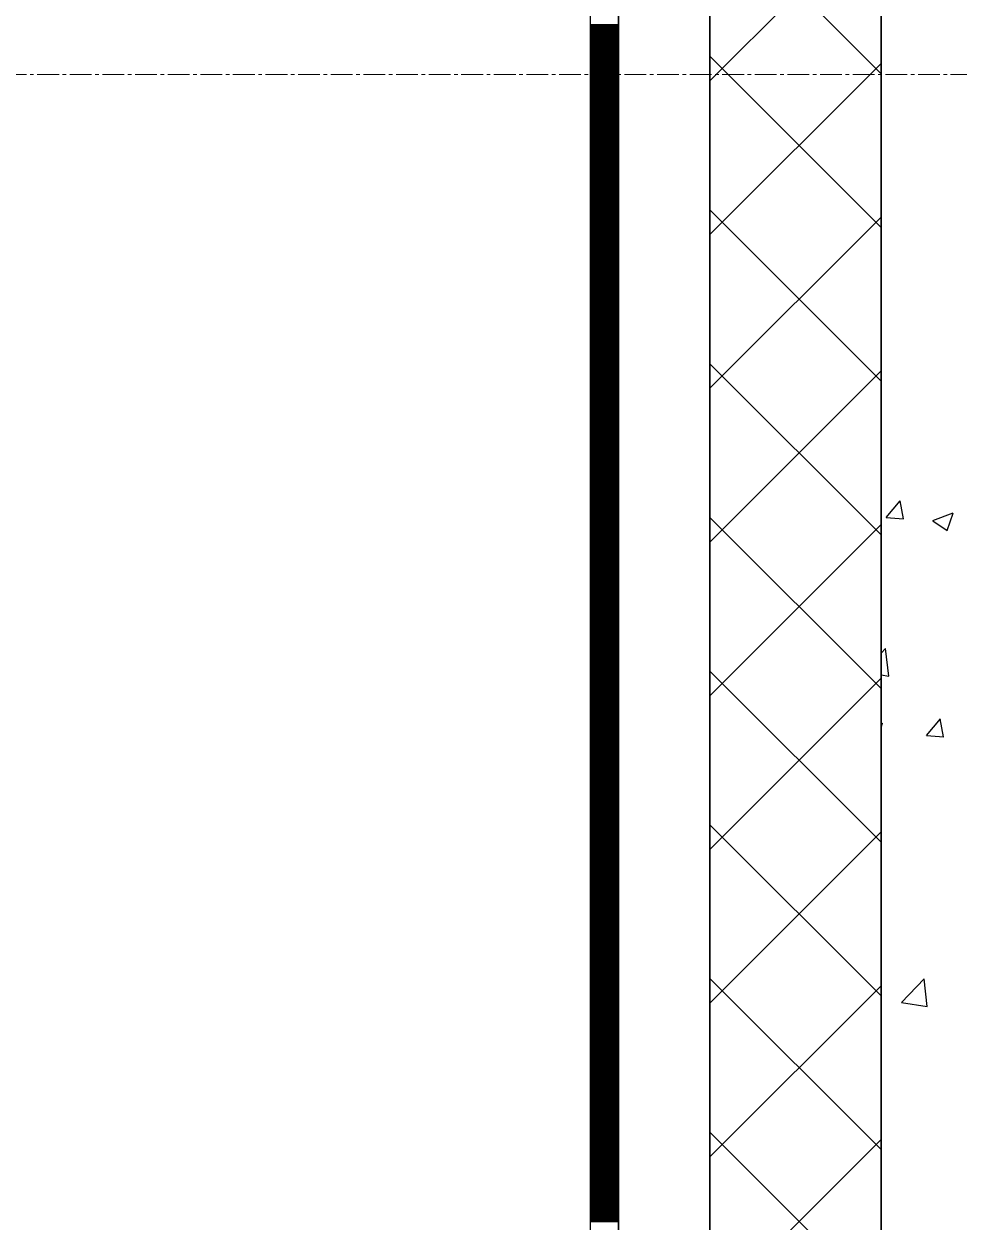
# Model space of a CAD drawing. Header units: millimetres. Extents: x -231292 to 573618, y -153144 to 564035.
# Drawn here: x 8052 to 8871, y 214961 to 216011 of the extents above; entities that cross this region are included whole.
import ezdxf

# ---------------------------------------------------------------- set-up
doc = ezdxf.new("R2010")
doc.units = ezdxf.units.MM
doc.linetypes.add('CENTER2', pattern=[28.575, 19.05, -3.175, 3.175, -3.175])
doc.layers.get('0').update_dxf_attribs({"color": 250})
for name, color, linetype, lineweight in [('АР_Стены ПЕНОблок', 250, 'Continuous', 20), ('АР_Тонкая', 250, 'Continuous', 5), ('АР_Утеплитель', 250, 'Continuous', 0), ('АР_Штриховка', 250, 'Continuous', 0), ('РД_Оси_100', 250, 'Continuous', 0)]:
    doc.layers.add(name, color=color, linetype=linetype, lineweight=lineweight)

# ---------------------------------------------------------------- blocks, each defined once
blk = doc.blocks.new('оси_рен')
at = {"layer": 'РД_Оси_100', "color": 251, "linetype": 'CENTER2', "true_color": 0x636466}
blk.add_line((1225207.916, 165313.25), (1189697.958, 165313.25), dxfattribs=at)

msp = doc.modelspace()

# ---------------------------------------------------------------- linework, layer by layer
at = {"layer": 'АР_Стены ПЕНОблок', "color": 18, "linetype": 'Continuous', "lineweight": 25, "true_color": 0x000000}
msp.add_line((8803.243, 263866.253), (8803.243, 187666.253), dxfattribs=at)
at = {"layer": 'АР_Тонкая', "color": 18, "linetype": 'Continuous', "lineweight": 25, "true_color": 0x000000}
for p, q in [((8548.243, 263866.253), (8548.243, 187666.253)), ((8573.243, 263866.253), (8573.243, 187666.253)), ((8573.243, 187666.253), (8573.243, 263866.253)), ((8653.243, 187666.253), (8653.243, 263866.253))]:
    msp.add_line(p, q, dxfattribs=at)
at = {"layer": 'АР_Утеплитель', "color": 18, "linetype": 'Continuous', "lineweight": 25, "true_color": 0x000000}
for p, q in [((8653.243, 263866.253), (8653.243, 187666.253)), ((8803.243, 187666.253), (8803.243, 263866.253))]:
    msp.add_line(p, q, dxfattribs=at)
at = {"layer": 'АР_Штриховка', "color": 18, "linetype": 'Continuous', "lineweight": 25, "true_color": 0x000000}
for p, q in [((8803.243, 215966.871), (8653.243, 216116.871)), ((8653.243, 215960.584), (8803.243, 216110.584)), ((8548.243, 216010.002), (8573.243, 216010.002)), ((8548.243, 216009.002), (8573.243, 216009.002)), ((8548.243, 216008.002), (8573.243, 216008.002)), ((8548.243, 216007.002), (8573.243, 216007.002)), ((8548.243, 216006.002), (8573.243, 216006.002)), ((8548.243, 216005.002), (8573.243, 216005.002)), ((8548.243, 216004.002), (8573.243, 216004.002)), ((8548.243, 216003.002), (8573.243, 216003.002)), ((8548.243, 216002.002), (8573.243, 216002.002)), ((8548.243, 216001.002), (8573.243, 216001.002)), ((8548.243, 216000.002), (8573.243, 216000.002)), ((8548.243, 215999.002), (8573.243, 215999.002)), ((8548.243, 215998.002), (8573.243, 215998.002)), ((8548.243, 215997.002), (8573.243, 215997.002)), ((8548.243, 215996.002), (8573.243, 215996.002)), ((8548.243, 215995.002), (8573.243, 215995.002)), ((8548.243, 215994.002), (8573.243, 215994.002)), ((8548.243, 215993.002), (8573.243, 215993.002)), ((8548.243, 215992.002), (8573.243, 215992.002)), ((8548.243, 215991.002), (8573.243, 215991.002)), ((8548.243, 215990.002), (8573.243, 215990.002)), ((8548.243, 215989.002), (8573.243, 215989.002)), ((8548.243, 215988.002), (8573.243, 215988.002)), ((8548.243, 215987.002), (8573.243, 215987.002)), ((8548.243, 215986.002), (8573.243, 215986.002)), ((8548.243, 215985.002), (8573.243, 215985.002)), ((8548.243, 215984.002), (8573.243, 215984.002)), ((8548.243, 215983.002), (8573.243, 215983.002)), ((8548.243, 215982.002), (8573.243, 215982.002)), ((8548.243, 215981.002), (8573.243, 215981.002)), ((8548.243, 215980.002), (8573.243, 215980.002)), ((8548.243, 215979.002), (8573.243, 215979.002)), ((8548.243, 215978.002), (8573.243, 215978.002)), ((8548.243, 215977.002), (8573.243, 215977.002)), ((8548.243, 215976.002), (8573.243, 215976.002)), ((8548.243, 215975.002), (8573.243, 215975.002)), ((8803.243, 215832.167), (8653.243, 215982.167)), ((8653.243, 215825.881), (8803.243, 215975.881)), ((8548.243, 215974.002), (8573.243, 215974.002)), ((8548.243, 215973.002), (8573.243, 215973.002)), ((8548.243, 215972.002), (8573.243, 215972.002)), ((8548.243, 215971.002), (8573.243, 215971.002)), ((8548.243, 215970.002), (8573.243, 215970.002)), ((8548.243, 215969.002), (8573.243, 215969.002)), ((8548.243, 215968.002), (8573.243, 215968.002)), ((8548.243, 215967.002), (8573.243, 215967.002)), ((8548.243, 215966.002), (8573.243, 215966.002)), ((8548.243, 215965.002), (8573.243, 215965.002)), ((8548.243, 215964.002), (8573.243, 215964.002)), ((8548.243, 215963.002), (8573.243, 215963.002)), ((8548.243, 215962.002), (8573.243, 215962.002)), ((8548.243, 215961.002), (8573.243, 215961.002)), ((8548.243, 215960.002), (8573.243, 215960.002)), ((8548.243, 215959.002), (8573.243, 215959.002)), ((8548.243, 215958.002), (8573.243, 215958.002)), ((8548.243, 215957.002), (8573.243, 215957.002)), ((8548.243, 215956.002), (8573.243, 215956.002)), ((8548.243, 215955.002), (8573.243, 215955.002)), ((8548.243, 215954.002), (8573.243, 215954.002)), ((8548.243, 215953.002), (8573.243, 215953.002)), ((8548.243, 215952.002), (8573.243, 215952.002)), ((8548.243, 215951.002), (8573.243, 215951.002)), ((8548.243, 215950.002), (8573.243, 215950.002)), ((8548.243, 215949.002), (8573.243, 215949.002)), ((8548.243, 215948.002), (8573.243, 215948.002)), ((8548.243, 215947.002), (8573.243, 215947.002)), ((8548.243, 215946.002), (8573.243, 215946.002)), ((8548.243, 215945.002), (8573.243, 215945.002)), ((8548.243, 215944.002), (8573.243, 215944.002)), ((8548.243, 215943.002), (8573.243, 215943.002)), ((8548.243, 215942.002), (8573.243, 215942.002)), ((8548.243, 215941.002), (8573.243, 215941.002)), ((8548.243, 215940.002), (8573.243, 215940.002)), ((8548.243, 215939.002), (8573.243, 215939.002)), ((8548.243, 215938.002), (8573.243, 215938.002)), ((8548.243, 215937.002), (8573.243, 215937.002)), ((8548.243, 215936.002), (8573.243, 215936.002)), ((8548.243, 215935.002), (8573.243, 215935.002)), ((8548.243, 215934.002), (8573.243, 215934.002)), ((8548.243, 215933.002), (8573.243, 215933.002)), ((8548.243, 215932.002), (8573.243, 215932.002)), ((8548.243, 215931.002), (8573.243, 215931.002)), ((8548.243, 215930.002), (8573.243, 215930.002)), ((8548.243, 215929.002), (8573.243, 215929.002)), ((8548.243, 215928.002), (8573.243, 215928.002)), ((8548.243, 215927.002), (8573.243, 215927.002)), ((8548.243, 215926.002), (8573.243, 215926.002)), ((8548.243, 215925.002), (8573.243, 215925.002)), ((8548.243, 215924.002), (8573.243, 215924.002)), ((8548.243, 215923.002), (8573.243, 215923.002)), ((8548.243, 215922.002), (8573.243, 215922.002)), ((8548.243, 215921.002), (8573.243, 215921.002)), ((8548.243, 215920.002), (8573.243, 215920.002)), ((8548.243, 215919.002), (8573.243, 215919.002)), ((8548.243, 215918.002), (8573.243, 215918.002)), ((8548.243, 215917.002), (8573.243, 215917.002)), ((8548.243, 215916.002), (8573.243, 215916.002)), ((8548.243, 215915.002), (8573.243, 215915.002)), ((8548.243, 215914.002), (8573.243, 215914.002)), ((8548.243, 215913.002), (8573.243, 215913.002)), ((8548.243, 215912.002), (8573.243, 215912.002)), ((8548.243, 215911.002), (8573.243, 215911.002)), ((8548.243, 215910.002), (8573.243, 215910.002)), ((8548.243, 215909.002), (8573.243, 215909.002)), ((8548.243, 215908.002), (8573.243, 215908.002)), ((8548.243, 215907.002), (8573.243, 215907.002)), ((8548.243, 215906.002), (8573.243, 215906.002)), ((8548.243, 215905.002), (8573.243, 215905.002)), ((8548.243, 215904.002), (8573.243, 215904.002)), ((8548.243, 215903.002), (8573.243, 215903.002)), ((8548.243, 215902.002), (8573.243, 215902.002)), ((8548.243, 215901.002), (8573.243, 215901.002)), ((8548.243, 215900.002), (8573.243, 215900.002)), ((8548.243, 215899.002), (8573.243, 215899.002)), ((8548.243, 215898.002), (8573.243, 215898.002)), ((8548.243, 215897.002), (8573.243, 215897.002)), ((8548.243, 215896.002), (8573.243, 215896.002)), ((8548.243, 215895.002), (8573.243, 215895.002)), ((8548.243, 215894.002), (8573.243, 215894.002)), ((8548.243, 215893.002), (8573.243, 215893.002)), ((8548.243, 215892.002), (8573.243, 215892.002)), ((8548.243, 215891.002), (8573.243, 215891.002)), ((8548.243, 215890.002), (8573.243, 215890.002)), ((8548.243, 215889.002), (8573.243, 215889.002)), ((8548.243, 215888.002), (8573.243, 215888.002)), ((8548.243, 215887.002), (8573.243, 215887.002)), ((8548.243, 215886.002), (8573.243, 215886.002)), ((8548.243, 215885.002), (8573.243, 215885.002)), ((8548.243, 215884.002), (8573.243, 215884.002)), ((8548.243, 215883.002), (8573.243, 215883.002)), ((8548.243, 215882.002), (8573.243, 215882.002)), ((8548.243, 215881.002), (8573.243, 215881.002)), ((8548.243, 215880.002), (8573.243, 215880.002)), ((8548.243, 215879.002), (8573.243, 215879.002)), ((8548.243, 215878.002), (8573.243, 215878.002)), ((8548.243, 215877.002), (8573.243, 215877.002)), ((8548.243, 215876.002), (8573.243, 215876.002)), ((8548.243, 215875.002), (8573.243, 215875.002)), ((8548.243, 215874.002), (8573.243, 215874.002)), ((8548.243, 215873.002), (8573.243, 215873.002)), ((8548.243, 215872.002), (8573.243, 215872.002)), ((8548.243, 215871.002), (8573.243, 215871.002)), ((8548.243, 215870.002), (8573.243, 215870.002)), ((8548.243, 215869.002), (8573.243, 215869.002)), ((8548.243, 215868.002), (8573.243, 215868.002)), ((8548.243, 215867.002), (8573.243, 215867.002)), ((8548.243, 215866.002), (8573.243, 215866.002)), ((8548.243, 215865.002), (8573.243, 215865.002)), ((8548.243, 215864.002), (8573.243, 215864.002)), ((8548.243, 215863.002), (8573.243, 215863.002)), ((8548.243, 215862.002), (8573.243, 215862.002)), ((8548.243, 215861.002), (8573.243, 215861.002)), ((8548.243, 215860.002), (8573.243, 215860.002)), ((8548.243, 215859.002), (8573.243, 215859.002)), ((8548.243, 215858.002), (8573.243, 215858.002)), ((8548.243, 215857.002), (8573.243, 215857.002)), ((8548.243, 215856.002), (8573.243, 215856.002)), ((8548.243, 215855.002), (8573.243, 215855.002)), ((8548.243, 215854.002), (8573.243, 215854.002)), ((8548.243, 215853.002), (8573.243, 215853.002)), ((8548.243, 215852.002), (8573.243, 215852.002)), ((8548.243, 215851.002), (8573.243, 215851.002)), ((8548.243, 215850.002), (8573.243, 215850.002)), ((8548.243, 215849.002), (8573.243, 215849.002)), ((8548.243, 215848.002), (8573.243, 215848.002)), ((8548.243, 215847.002), (8573.243, 215847.002)), ((8548.243, 215846.002), (8573.243, 215846.002)), ((8548.243, 215845.002), (8573.243, 215845.002)), ((8548.243, 215844.002), (8573.243, 215844.002)), ((8548.243, 215843.002), (8573.243, 215843.002)), ((8548.243, 215842.002), (8573.243, 215842.002)), ((8548.243, 215841.002), (8573.243, 215841.002)), ((8548.243, 215840.002), (8573.243, 215840.002)), ((8548.243, 215839.002), (8573.243, 215839.002)), ((8548.243, 215838.002), (8573.243, 215838.002)), ((8803.243, 215697.464), (8653.243, 215847.464)), ((8653.243, 215691.177), (8803.243, 215841.177)), ((8548.243, 215837.002), (8573.243, 215837.002)), ((8548.243, 215836.002), (8573.243, 215836.002)), ((8548.243, 215835.002), (8573.243, 215835.002)), ((8548.243, 215834.002), (8573.243, 215834.002)), ((8548.243, 215833.002), (8573.243, 215833.002)), ((8548.243, 215832.002), (8573.243, 215832.002)), ((8548.243, 215831.002), (8573.243, 215831.002)), ((8548.243, 215830.002), (8573.243, 215830.002)), ((8548.243, 215829.002), (8573.243, 215829.002)), ((8548.243, 215828.002), (8573.243, 215828.002)), ((8548.243, 215827.002), (8573.243, 215827.002)), ((8548.243, 215826.002), (8573.243, 215826.002)), ((8548.243, 215825.002), (8573.243, 215825.002)), ((8548.243, 215824.002), (8573.243, 215824.002)), ((8548.243, 215823.002), (8573.243, 215823.002)), ((8548.243, 215822.002), (8573.243, 215822.002)), ((8548.243, 215821.002), (8573.243, 215821.002)), ((8548.243, 215820.002), (8573.243, 215820.002)), ((8548.243, 215819.002), (8573.243, 215819.002)), ((8548.243, 215818.002), (8573.243, 215818.002)), ((8548.243, 215817.002), (8573.243, 215817.002)), ((8548.243, 215816.002), (8573.243, 215816.002)), ((8548.243, 215815.002), (8573.243, 215815.002)), ((8548.243, 215814.002), (8573.243, 215814.002)), ((8548.243, 215813.002), (8573.243, 215813.002)), ((8548.243, 215812.002), (8573.243, 215812.002)), ((8548.243, 215811.002), (8573.243, 215811.002)), ((8548.243, 215810.002), (8573.243, 215810.002)), ((8548.243, 215809.002), (8573.243, 215809.002)), ((8548.243, 215808.002), (8573.243, 215808.002)), ((8548.243, 215807.002), (8573.243, 215807.002)), ((8548.243, 215806.002), (8573.243, 215806.002)), ((8548.243, 215805.002), (8573.243, 215805.002)), ((8548.243, 215804.002), (8573.243, 215804.002)), ((8548.243, 215803.002), (8573.243, 215803.002)), ((8548.243, 215802.002), (8573.243, 215802.002)), ((8548.243, 215801.002), (8573.243, 215801.002)), ((8548.243, 215800.002), (8573.243, 215800.002)), ((8548.243, 215799.002), (8573.243, 215799.002)), ((8548.243, 215798.002), (8573.243, 215798.002)), ((8548.243, 215797.002), (8573.243, 215797.002)), ((8548.243, 215796.002), (8573.243, 215796.002)), ((8548.243, 215795.002), (8573.243, 215795.002)), ((8548.243, 215794.002), (8573.243, 215794.002)), ((8548.243, 215793.002), (8573.243, 215793.002)), ((8548.243, 215792.002), (8573.243, 215792.002)), ((8548.243, 215791.002), (8573.243, 215791.002)), ((8548.243, 215790.002), (8573.243, 215790.002)), ((8548.243, 215789.002), (8573.243, 215789.002)), ((8548.243, 215788.002), (8573.243, 215788.002)), ((8548.243, 215787.002), (8573.243, 215787.002)), ((8548.243, 215786.002), (8573.243, 215786.002)), ((8548.243, 215785.002), (8573.243, 215785.002)), ((8548.243, 215784.002), (8573.243, 215784.002)), ((8548.243, 215783.002), (8573.243, 215783.002)), ((8548.243, 215782.002), (8573.243, 215782.002)), ((8548.243, 215781.002), (8573.243, 215781.002)), ((8548.243, 215780.002), (8573.243, 215780.002)), ((8548.243, 215779.002), (8573.243, 215779.002)), ((8548.243, 215778.002), (8573.243, 215778.002)), ((8548.243, 215777.002), (8573.243, 215777.002)), ((8548.243, 215776.002), (8573.243, 215776.002)), ((8548.243, 215775.002), (8573.243, 215775.002)), ((8548.243, 215774.002), (8573.243, 215774.002)), ((8548.243, 215773.002), (8573.243, 215773.002)), ((8548.243, 215772.002), (8573.243, 215772.002)), ((8548.243, 215771.002), (8573.243, 215771.002)), ((8548.243, 215770.002), (8573.243, 215770.002)), ((8548.243, 215769.002), (8573.243, 215769.002)), ((8548.243, 215768.002), (8573.243, 215768.002)), ((8548.243, 215767.002), (8573.243, 215767.002)), ((8548.243, 215766.002), (8573.243, 215766.002)), ((8548.243, 215765.002), (8573.243, 215765.002)), ((8548.243, 215764.002), (8573.243, 215764.002)), ((8548.243, 215763.002), (8573.243, 215763.002)), ((8548.243, 215762.002), (8573.243, 215762.002)), ((8548.243, 215761.002), (8573.243, 215761.002)), ((8548.243, 215760.002), (8573.243, 215760.002)), ((8548.243, 215759.002), (8573.243, 215759.002)), ((8548.243, 215758.002), (8573.243, 215758.002)), ((8548.243, 215757.002), (8573.243, 215757.002)), ((8548.243, 215756.002), (8573.243, 215756.002)), ((8548.243, 215755.002), (8573.243, 215755.002)), ((8548.243, 215754.002), (8573.243, 215754.002)), ((8548.243, 215753.002), (8573.243, 215753.002)), ((8548.243, 215752.002), (8573.243, 215752.002)), ((8548.243, 215751.002), (8573.243, 215751.002)), ((8548.243, 215750.002), (8573.243, 215750.002)), ((8548.243, 215749.002), (8573.243, 215749.002)), ((8548.243, 215748.002), (8573.243, 215748.002)), ((8548.243, 215747.002), (8573.243, 215747.002)), ((8548.243, 215746.002), (8573.243, 215746.002)), ((8548.243, 215745.002), (8573.243, 215745.002)), ((8548.243, 215744.002), (8573.243, 215744.002)), ((8548.243, 215743.002), (8573.243, 215743.002)), ((8548.243, 215742.002), (8573.243, 215742.002)), ((8548.243, 215741.002), (8573.243, 215741.002)), ((8548.243, 215740.002), (8573.243, 215740.002)), ((8548.243, 215739.002), (8573.243, 215739.002)), ((8548.243, 215738.002), (8573.243, 215738.002)), ((8548.243, 215737.002), (8573.243, 215737.002)), ((8548.243, 215736.002), (8573.243, 215736.002)), ((8548.243, 215735.002), (8573.243, 215735.002)), ((8548.243, 215734.002), (8573.243, 215734.002)), ((8548.243, 215733.002), (8573.243, 215733.002)), ((8548.243, 215732.002), (8573.243, 215732.002)), ((8548.243, 215731.002), (8573.243, 215731.002)), ((8548.243, 215730.002), (8573.243, 215730.002)), ((8548.243, 215729.002), (8573.243, 215729.002)), ((8548.243, 215728.002), (8573.243, 215728.002)), ((8548.243, 215727.002), (8573.243, 215727.002)), ((8548.243, 215726.002), (8573.243, 215726.002)), ((8548.243, 215725.002), (8573.243, 215725.002)), ((8548.243, 215724.002), (8573.243, 215724.002)), ((8548.243, 215723.002), (8573.243, 215723.002)), ((8548.243, 215722.002), (8573.243, 215722.002)), ((8548.243, 215721.002), (8573.243, 215721.002)), ((8548.243, 215720.002), (8573.243, 215720.002)), ((8548.243, 215719.002), (8573.243, 215719.002)), ((8548.243, 215718.002), (8573.243, 215718.002)), ((8548.243, 215717.002), (8573.243, 215717.002)), ((8548.243, 215716.002), (8573.243, 215716.002)), ((8548.243, 215715.002), (8573.243, 215715.002)), ((8548.243, 215714.002), (8573.243, 215714.002)), ((8548.243, 215713.002), (8573.243, 215713.002)), ((8548.243, 215712.002), (8573.243, 215712.002)), ((8803.243, 215562.76), (8653.243, 215712.76)), ((8548.243, 215711.002), (8573.243, 215711.002)), ((8548.243, 215710.002), (8573.243, 215710.002)), ((8548.243, 215709.002), (8573.243, 215709.002)), ((8548.243, 215708.002), (8573.243, 215708.002)), ((8548.243, 215707.002), (8573.243, 215707.002)), ((8548.243, 215706.002), (8573.243, 215706.002)), ((8548.243, 215705.002), (8573.243, 215705.002)), ((8548.243, 215704.002), (8573.243, 215704.002)), ((8548.243, 215703.002), (8573.243, 215703.002)), ((8548.243, 215702.002), (8573.243, 215702.002)), ((8653.243, 215556.473), (8803.243, 215706.473)), ((8548.243, 215701.002), (8573.243, 215701.002)), ((8548.243, 215700.002), (8573.243, 215700.002)), ((8548.243, 215699.002), (8573.243, 215699.002)), ((8548.243, 215698.002), (8573.243, 215698.002)), ((8548.243, 215697.002), (8573.243, 215697.002)), ((8548.243, 215696.002), (8573.243, 215696.002)), ((8548.243, 215695.002), (8573.243, 215695.002)), ((8548.243, 215694.002), (8573.243, 215694.002)), ((8548.243, 215693.002), (8573.243, 215693.002)), ((8548.243, 215692.002), (8573.243, 215692.002)), ((8548.243, 215691.002), (8573.243, 215691.002)), ((8548.243, 215690.002), (8573.243, 215690.002)), ((8548.243, 215689.002), (8573.243, 215689.002)), ((8548.243, 215688.002), (8573.243, 215688.002)), ((8548.243, 215687.002), (8573.243, 215687.002)), ((8548.243, 215686.002), (8573.243, 215686.002)), ((8548.243, 215685.002), (8573.243, 215685.002)), ((8548.243, 215684.002), (8573.243, 215684.002)), ((8548.243, 215683.002), (8573.243, 215683.002)), ((8548.243, 215682.002), (8573.243, 215682.002)), ((8548.243, 215681.002), (8573.243, 215681.002)), ((8548.243, 215680.002), (8573.243, 215680.002)), ((8548.243, 215679.002), (8573.243, 215679.002)), ((8548.243, 215678.002), (8573.243, 215678.002)), ((8548.243, 215677.002), (8573.243, 215677.002)), ((8548.243, 215676.002), (8573.243, 215676.002)), ((8548.243, 215675.002), (8573.243, 215675.002)), ((8548.243, 215674.002), (8573.243, 215674.002)), ((8548.243, 215673.002), (8573.243, 215673.002)), ((8548.243, 215672.002), (8573.243, 215672.002)), ((8548.243, 215671.002), (8573.243, 215671.002)), ((8548.243, 215670.002), (8573.243, 215670.002)), ((8548.243, 215669.002), (8573.243, 215669.002)), ((8548.243, 215668.002), (8573.243, 215668.002)), ((8548.243, 215667.002), (8573.243, 215667.002)), ((8548.243, 215666.002), (8573.243, 215666.002)), ((8548.243, 215665.002), (8573.243, 215665.002)), ((8548.243, 215664.002), (8573.243, 215664.002)), ((8548.243, 215663.002), (8573.243, 215663.002)), ((8548.243, 215662.002), (8573.243, 215662.002)), ((8548.243, 215661.002), (8573.243, 215661.002)), ((8548.243, 215660.002), (8573.243, 215660.002)), ((8548.243, 215659.002), (8573.243, 215659.002)), ((8548.243, 215658.002), (8573.243, 215658.002)), ((8548.243, 215657.002), (8573.243, 215657.002)), ((8548.243, 215656.002), (8573.243, 215656.002)), ((8548.243, 215655.002), (8573.243, 215655.002)), ((8548.243, 215654.002), (8573.243, 215654.002)), ((8548.243, 215653.002), (8573.243, 215653.002)), ((8548.243, 215652.002), (8573.243, 215652.002)), ((8548.243, 215651.002), (8573.243, 215651.002)), ((8548.243, 215650.002), (8573.243, 215650.002)), ((8548.243, 215649.002), (8573.243, 215649.002)), ((8548.243, 215648.002), (8573.243, 215648.002)), ((8548.243, 215647.002), (8573.243, 215647.002)), ((8548.243, 215646.002), (8573.243, 215646.002)), ((8548.243, 215645.002), (8573.243, 215645.002)), ((8548.243, 215644.002), (8573.243, 215644.002)), ((8548.243, 215643.002), (8573.243, 215643.002)), ((8548.243, 215642.002), (8573.243, 215642.002)), ((8548.243, 215641.002), (8573.243, 215641.002)), ((8548.243, 215640.002), (8573.243, 215640.002)), ((8548.243, 215639.002), (8573.243, 215639.002)), ((8548.243, 215638.002), (8573.243, 215638.002)), ((8548.243, 215637.002), (8573.243, 215637.002)), ((8548.243, 215636.002), (8573.243, 215636.002)), ((8548.243, 215635.002), (8573.243, 215635.002)), ((8548.243, 215634.002), (8573.243, 215634.002)), ((8548.243, 215633.002), (8573.243, 215633.002)), ((8548.243, 215632.002), (8573.243, 215632.002)), ((8548.243, 215631.002), (8573.243, 215631.002)), ((8548.243, 215630.002), (8573.243, 215630.002)), ((8548.243, 215629.002), (8573.243, 215629.002)), ((8548.243, 215628.002), (8573.243, 215628.002)), ((8548.243, 215627.002), (8573.243, 215627.002)), ((8548.243, 215626.002), (8573.243, 215626.002)), ((8548.243, 215625.002), (8573.243, 215625.002)), ((8548.243, 215624.002), (8573.243, 215624.002)), ((8548.243, 215623.002), (8573.243, 215623.002)), ((8548.243, 215622.002), (8573.243, 215622.002)), ((8548.243, 215621.002), (8573.243, 215621.002)), ((8548.243, 215620.002), (8573.243, 215620.002)), ((8548.243, 215619.002), (8573.243, 215619.002)), ((8548.243, 215618.002), (8573.243, 215618.002)), ((8548.243, 215617.002), (8573.243, 215617.002)), ((8548.243, 215616.002), (8573.243, 215616.002)), ((8548.243, 215615.002), (8573.243, 215615.002)), ((8548.243, 215614.002), (8573.243, 215614.002)), ((8548.243, 215613.002), (8573.243, 215613.002)), ((8548.243, 215612.002), (8573.243, 215612.002)), ((8548.243, 215611.002), (8573.243, 215611.002)), ((8548.243, 215610.002), (8573.243, 215610.002)), ((8548.243, 215609.002), (8573.243, 215609.002)), ((8548.243, 215608.002), (8573.243, 215608.002)), ((8548.243, 215607.002), (8573.243, 215607.002)), ((8548.243, 215606.002), (8573.243, 215606.002)), ((8548.243, 215605.002), (8573.243, 215605.002)), ((8548.243, 215604.002), (8573.243, 215604.002)), ((8548.243, 215603.002), (8573.243, 215603.002)), ((8548.243, 215602.002), (8573.243, 215602.002)), ((8548.243, 215601.002), (8573.243, 215601.002)), ((8548.243, 215600.002), (8573.243, 215600.002)), ((8548.243, 215599.002), (8573.243, 215599.002)), ((8548.243, 215598.002), (8573.243, 215598.002)), ((8548.243, 215597.002), (8573.243, 215597.002)), ((8548.243, 215596.002), (8573.243, 215596.002)), ((8548.243, 215595.002), (8573.243, 215595.002)), ((8548.243, 215594.002), (8573.243, 215594.002)), ((8548.243, 215593.002), (8573.243, 215593.002)), ((8548.243, 215592.002), (8573.243, 215592.002)), ((8548.243, 215591.002), (8573.243, 215591.002)), ((8548.243, 215590.002), (8573.243, 215590.002)), ((8548.243, 215589.002), (8573.243, 215589.002)), ((8548.243, 215588.002), (8573.243, 215588.002)), ((8548.243, 215587.002), (8573.243, 215587.002)), ((8548.243, 215586.002), (8573.243, 215586.002)), ((8807.705, 215578.107), (8819.95, 215592.7)), ((8822.701, 215576.734), (8819.764, 215592.655)), ((8548.243, 215585.002), (8573.243, 215585.002)), ((8548.243, 215584.002), (8573.243, 215584.002)), ((8548.243, 215583.002), (8573.243, 215583.002)), ((8548.243, 215582.002), (8573.243, 215582.002)), ((8548.243, 215581.002), (8573.243, 215581.002)), ((8548.243, 215580.002), (8573.243, 215580.002)), ((8548.243, 215579.002), (8573.243, 215579.002)), ((8548.243, 215578.002), (8573.243, 215578.002)), ((8548.243, 215577.002), (8573.243, 215577.002)), ((8548.243, 215576.002), (8573.243, 215576.002)), ((8803.243, 215428.056), (8653.243, 215578.056)), ((8807.704, 215578.097), (8822.886, 215576.768)), ((8848.587, 215575.201), (8866.372, 215582.028)), ((8861.141, 215566.482), (8866.291, 215581.831)), ((8548.243, 215575.002), (8573.243, 215575.002)), ((8548.243, 215574.002), (8573.243, 215574.002)), ((8548.243, 215573.002), (8573.243, 215573.002)), ((8548.243, 215572.002), (8573.243, 215572.002)), ((8548.243, 215571.002), (8573.243, 215571.002)), ((8548.243, 215570.002), (8573.243, 215570.002)), ((8548.243, 215569.002), (8573.243, 215569.002)), ((8548.243, 215568.002), (8573.243, 215568.002)), ((8548.243, 215567.002), (8573.243, 215567.002)), ((8548.243, 215566.002), (8573.243, 215566.002)), ((8548.243, 215565.002), (8573.243, 215565.002)), ((8653.243, 215421.769), (8803.243, 215571.769)), ((8848.499, 215575.006), (8861.134, 215566.484)), ((8548.243, 215564.002), (8573.243, 215564.002)), ((8548.243, 215563.002), (8573.243, 215563.002)), ((8548.243, 215562.002), (8573.243, 215562.002)), ((8548.243, 215561.002), (8573.243, 215561.002)), ((8548.243, 215560.002), (8573.243, 215560.002)), ((8548.243, 215559.002), (8573.243, 215559.002)), ((8548.243, 215558.002), (8573.243, 215558.002)), ((8548.243, 215557.002), (8573.243, 215557.002)), ((8548.243, 215556.002), (8573.243, 215556.002)), ((8548.243, 215555.002), (8573.243, 215555.002)), ((8548.243, 215554.002), (8573.243, 215554.002)), ((8548.243, 215553.002), (8573.243, 215553.002)), ((8548.243, 215552.002), (8573.243, 215552.002)), ((8548.243, 215551.002), (8573.243, 215551.002)), ((8548.243, 215550.002), (8573.243, 215550.002)), ((8548.243, 215549.002), (8573.243, 215549.002)), ((8548.243, 215548.002), (8573.243, 215548.002)), ((8548.243, 215547.002), (8573.243, 215547.002)), ((8548.243, 215546.002), (8573.243, 215546.002)), ((8548.243, 215545.002), (8573.243, 215545.002)), ((8548.243, 215544.002), (8573.243, 215544.002)), ((8548.243, 215543.002), (8573.243, 215543.002)), ((8548.243, 215542.002), (8573.243, 215542.002)), ((8548.243, 215541.002), (8573.243, 215541.002)), ((8548.243, 215540.002), (8573.243, 215540.002)), ((8548.243, 215539.002), (8573.243, 215539.002)), ((8548.243, 215538.002), (8573.243, 215538.002)), ((8548.243, 215537.002), (8573.243, 215537.002)), ((8548.243, 215536.002), (8573.243, 215536.002)), ((8548.243, 215535.002), (8573.243, 215535.002)), ((8548.243, 215534.002), (8573.243, 215534.002)), ((8548.243, 215533.002), (8573.243, 215533.002)), ((8548.243, 215532.002), (8573.243, 215532.002)), ((8548.243, 215531.002), (8573.243, 215531.002)), ((8548.243, 215530.002), (8573.243, 215530.002)), ((8548.243, 215529.002), (8573.243, 215529.002)), ((8548.243, 215528.002), (8573.243, 215528.002)), ((8548.243, 215527.002), (8573.243, 215527.002)), ((8548.243, 215526.002), (8573.243, 215526.002)), ((8548.243, 215525.002), (8573.243, 215525.002)), ((8548.243, 215524.002), (8573.243, 215524.002)), ((8548.243, 215523.002), (8573.243, 215523.002)), ((8548.243, 215522.002), (8573.243, 215522.002)), ((8548.243, 215521.002), (8573.243, 215521.002)), ((8548.243, 215520.002), (8573.243, 215520.002)), ((8548.243, 215519.002), (8573.243, 215519.002)), ((8548.243, 215518.002), (8573.243, 215518.002)), ((8548.243, 215517.002), (8573.243, 215517.002)), ((8548.243, 215516.002), (8573.243, 215516.002)), ((8548.243, 215515.002), (8573.243, 215515.002)), ((8548.243, 215514.002), (8573.243, 215514.002)), ((8548.243, 215513.002), (8573.243, 215513.002)), ((8548.243, 215512.002), (8573.243, 215512.002)), ((8548.243, 215511.002), (8573.243, 215511.002)), ((8548.243, 215510.002), (8573.243, 215510.002)), ((8548.243, 215509.002), (8573.243, 215509.002)), ((8548.243, 215508.002), (8573.243, 215508.002)), ((8548.243, 215507.002), (8573.243, 215507.002)), ((8548.243, 215506.002), (8573.243, 215506.002)), ((8548.243, 215505.002), (8573.243, 215505.002)), ((8548.243, 215504.002), (8573.243, 215504.002)), ((8548.243, 215503.002), (8573.243, 215503.002)), ((8548.243, 215502.002), (8573.243, 215502.002)), ((8548.243, 215501.002), (8573.243, 215501.002)), ((8548.243, 215500.002), (8573.243, 215500.002)), ((8548.243, 215499.002), (8573.243, 215499.002)), ((8548.243, 215498.002), (8573.243, 215498.002)), ((8548.243, 215497.002), (8573.243, 215497.002)), ((8548.243, 215496.002), (8573.243, 215496.002)), ((8548.243, 215495.002), (8573.243, 215495.002)), ((8548.243, 215494.002), (8573.243, 215494.002)), ((8548.243, 215493.002), (8573.243, 215493.002)), ((8548.243, 215492.002), (8573.243, 215492.002)), ((8548.243, 215491.002), (8573.243, 215491.002)), ((8548.243, 215490.002), (8573.243, 215490.002)), ((8548.243, 215489.002), (8573.243, 215489.002)), ((8548.243, 215488.002), (8573.243, 215488.002)), ((8548.243, 215487.002), (8573.243, 215487.002)), ((8548.243, 215486.002), (8573.243, 215486.002)), ((8548.243, 215485.002), (8573.243, 215485.002)), ((8548.243, 215484.002), (8573.243, 215484.002)), ((8548.243, 215483.002), (8573.243, 215483.002)), ((8548.243, 215482.002), (8573.243, 215482.002)), ((8548.243, 215481.002), (8573.243, 215481.002)), ((8548.243, 215480.002), (8573.243, 215480.002)), ((8548.243, 215479.002), (8573.243, 215479.002)), ((8548.243, 215478.002), (8573.243, 215478.002)), ((8548.243, 215477.002), (8573.243, 215477.002)), ((8548.243, 215476.002), (8573.243, 215476.002)), ((8548.243, 215475.002), (8573.243, 215475.002)), ((8548.243, 215474.002), (8573.243, 215474.002)), ((8548.243, 215473.002), (8573.243, 215473.002)), ((8548.243, 215472.002), (8573.243, 215472.002)), ((8548.243, 215471.002), (8573.243, 215471.002)), ((8548.243, 215470.002), (8573.243, 215470.002)), ((8548.243, 215469.002), (8573.243, 215469.002)), ((8548.243, 215468.002), (8573.243, 215468.002)), ((8548.243, 215467.002), (8573.243, 215467.002)), ((8548.243, 215466.002), (8573.243, 215466.002)), ((8548.243, 215465.002), (8573.243, 215465.002)), ((8548.243, 215464.002), (8573.243, 215464.002)), ((8548.243, 215463.002), (8573.243, 215463.002)), ((8548.243, 215462.002), (8573.243, 215462.002)), ((8548.243, 215461.002), (8573.243, 215461.002)), ((8548.243, 215460.002), (8573.243, 215460.002)), ((8803.243, 215459.027), (8807.13, 215463.077)), ((8809.906, 215438.951), (8807.1, 215463.074)), ((8548.243, 215459.002), (8573.243, 215459.002)), ((8548.243, 215458.002), (8573.243, 215458.002)), ((8548.243, 215457.002), (8573.243, 215457.002)), ((8548.243, 215456.002), (8573.243, 215456.002)), ((8548.243, 215455.002), (8573.243, 215455.002)), ((8548.243, 215454.002), (8573.243, 215454.002)), ((8548.243, 215453.002), (8573.243, 215453.002)), ((8548.243, 215452.002), (8573.243, 215452.002)), ((8548.243, 215451.002), (8573.243, 215451.002)), ((8548.243, 215450.002), (8573.243, 215450.002)), ((8548.243, 215449.002), (8573.243, 215449.002)), ((8548.243, 215448.002), (8573.243, 215448.002)), ((8548.243, 215447.002), (8573.243, 215447.002)), ((8548.243, 215446.002), (8573.243, 215446.002)), ((8548.243, 215445.002), (8573.243, 215445.002)), ((8548.243, 215444.002), (8573.243, 215444.002)), ((8548.243, 215443.002), (8573.243, 215443.002)), ((8548.243, 215442.002), (8573.243, 215442.002)), ((8548.243, 215441.002), (8573.243, 215441.002)), ((8548.243, 215440.002), (8573.243, 215440.002)), ((8548.243, 215439.002), (8573.243, 215439.002)), ((8803.243, 215293.352), (8653.243, 215443.352)), ((8803.243, 215440.036), (8809.914, 215439.001)), ((8548.243, 215438.002), (8573.243, 215438.002)), ((8548.243, 215437.002), (8573.243, 215437.002)), ((8548.243, 215436.002), (8573.243, 215436.002)), ((8548.243, 215435.002), (8573.243, 215435.002)), ((8548.243, 215434.002), (8573.243, 215434.002)), ((8548.243, 215433.002), (8573.243, 215433.002)), ((8548.243, 215432.002), (8573.243, 215432.002)), ((8548.243, 215431.002), (8573.243, 215431.002)), ((8548.243, 215430.002), (8573.243, 215430.002)), ((8548.243, 215429.002), (8573.243, 215429.002)), ((8653.243, 215287.065), (8803.243, 215437.065)), ((8548.243, 215428.002), (8573.243, 215428.002)), ((8548.243, 215427.002), (8573.243, 215427.002)), ((8548.243, 215426.002), (8573.243, 215426.002)), ((8548.243, 215425.002), (8573.243, 215425.002)), ((8548.243, 215424.002), (8573.243, 215424.002)), ((8548.243, 215423.002), (8573.243, 215423.002)), ((8548.243, 215422.002), (8573.243, 215422.002)), ((8548.243, 215421.002), (8573.243, 215421.002)), ((8548.243, 215420.002), (8573.243, 215420.002)), ((8548.243, 215419.002), (8573.243, 215419.002)), ((8548.243, 215418.002), (8573.243, 215418.002)), ((8548.243, 215417.002), (8573.243, 215417.002)), ((8548.243, 215416.002), (8573.243, 215416.002)), ((8548.243, 215415.002), (8573.243, 215415.002)), ((8548.243, 215414.002), (8573.243, 215414.002)), ((8548.243, 215413.002), (8573.243, 215413.002)), ((8548.243, 215412.002), (8573.243, 215412.002)), ((8548.243, 215411.002), (8573.243, 215411.002)), ((8548.243, 215410.002), (8573.243, 215410.002)), ((8548.243, 215409.002), (8573.243, 215409.002)), ((8548.243, 215408.002), (8573.243, 215408.002)), ((8548.243, 215407.002), (8573.243, 215407.002)), ((8548.243, 215406.002), (8573.243, 215406.002)), ((8548.243, 215405.002), (8573.243, 215405.002)), ((8548.243, 215404.002), (8573.243, 215404.002)), ((8548.243, 215403.002), (8573.243, 215403.002)), ((8548.243, 215402.002), (8573.243, 215402.002)), ((8548.243, 215401.002), (8573.243, 215401.002)), ((8548.243, 215400.002), (8573.243, 215400.002)), ((8548.243, 215399.002), (8573.243, 215399.002)), ((8548.243, 215398.002), (8573.243, 215398.002)), ((8548.243, 215397.002), (8573.243, 215397.002)), ((8803.243, 215397.331), (8804.57, 215397.84)), ((8803.243, 215393.929), (8804.489, 215397.643)), ((8842.949, 215387.05), (8855.194, 215401.643)), ((8857.943, 215385.677), (8855.006, 215401.598)), ((8548.243, 215396.002), (8573.243, 215396.002)), ((8548.243, 215395.002), (8573.243, 215395.002)), ((8548.243, 215394.002), (8573.243, 215394.002)), ((8548.243, 215393.002), (8573.243, 215393.002)), ((8548.243, 215392.002), (8573.243, 215392.002)), ((8548.243, 215391.002), (8573.243, 215391.002)), ((8548.243, 215390.002), (8573.243, 215390.002)), ((8548.243, 215389.002), (8573.243, 215389.002)), ((8548.243, 215388.002), (8573.243, 215388.002)), ((8548.243, 215387.002), (8573.243, 215387.002)), ((8842.948, 215387.04), (8858.13, 215385.712)), ((8548.243, 215386.002), (8573.243, 215386.002)), ((8548.243, 215385.002), (8573.243, 215385.002)), ((8548.243, 215384.002), (8573.243, 215384.002)), ((8548.243, 215383.002), (8573.243, 215383.002)), ((8548.243, 215382.002), (8573.243, 215382.002)), ((8548.243, 215381.002), (8573.243, 215381.002)), ((8548.243, 215380.002), (8573.243, 215380.002)), ((8548.243, 215379.002), (8573.243, 215379.002)), ((8548.243, 215378.002), (8573.243, 215378.002)), ((8548.243, 215377.002), (8573.243, 215377.002)), ((8548.243, 215376.002), (8573.243, 215376.002)), ((8548.243, 215375.002), (8573.243, 215375.002)), ((8548.243, 215374.002), (8573.243, 215374.002)), ((8548.243, 215373.002), (8573.243, 215373.002)), ((8548.243, 215372.002), (8573.243, 215372.002)), ((8548.243, 215371.002), (8573.243, 215371.002)), ((8548.243, 215370.002), (8573.243, 215370.002)), ((8548.243, 215369.002), (8573.243, 215369.002)), ((8548.243, 215368.002), (8573.243, 215368.002)), ((8548.243, 215367.002), (8573.243, 215367.002)), ((8548.243, 215366.002), (8573.243, 215366.002)), ((8548.243, 215365.002), (8573.243, 215365.002)), ((8548.243, 215364.002), (8573.243, 215364.002)), ((8548.243, 215363.002), (8573.243, 215363.002)), ((8548.243, 215362.002), (8573.243, 215362.002)), ((8548.243, 215361.002), (8573.243, 215361.002)), ((8548.243, 215360.002), (8573.243, 215360.002)), ((8548.243, 215359.002), (8573.243, 215359.002)), ((8548.243, 215358.002), (8573.243, 215358.002)), ((8548.243, 215357.002), (8573.243, 215357.002)), ((8548.243, 215356.002), (8573.243, 215356.002)), ((8548.243, 215355.002), (8573.243, 215355.002)), ((8548.243, 215354.002), (8573.243, 215354.002)), ((8548.243, 215353.002), (8573.243, 215353.002)), ((8548.243, 215352.002), (8573.243, 215352.002)), ((8548.243, 215351.002), (8573.243, 215351.002)), ((8548.243, 215350.002), (8573.243, 215350.002)), ((8548.243, 215349.002), (8573.243, 215349.002)), ((8548.243, 215348.002), (8573.243, 215348.002)), ((8548.243, 215347.002), (8573.243, 215347.002)), ((8548.243, 215346.002), (8573.243, 215346.002)), ((8548.243, 215345.002), (8573.243, 215345.002)), ((8548.243, 215344.002), (8573.243, 215344.002)), ((8548.243, 215343.002), (8573.243, 215343.002)), ((8548.243, 215342.002), (8573.243, 215342.002)), ((8548.243, 215341.002), (8573.243, 215341.002)), ((8548.243, 215340.002), (8573.243, 215340.002)), ((8548.243, 215339.002), (8573.243, 215339.002)), ((8548.243, 215338.002), (8573.243, 215338.002)), ((8548.243, 215337.002), (8573.243, 215337.002)), ((8548.243, 215336.002), (8573.243, 215336.002)), ((8548.243, 215335.002), (8573.243, 215335.002)), ((8548.243, 215334.002), (8573.243, 215334.002)), ((8548.243, 215333.002), (8573.243, 215333.002)), ((8548.243, 215332.002), (8573.243, 215332.002)), ((8548.243, 215331.002), (8573.243, 215331.002)), ((8548.243, 215330.002), (8573.243, 215330.002)), ((8548.243, 215329.002), (8573.243, 215329.002)), ((8548.243, 215328.002), (8573.243, 215328.002)), ((8548.243, 215327.002), (8573.243, 215327.002)), ((8548.243, 215326.002), (8573.243, 215326.002)), ((8548.243, 215325.002), (8573.243, 215325.002)), ((8548.243, 215324.002), (8573.243, 215324.002)), ((8548.243, 215323.002), (8573.243, 215323.002)), ((8548.243, 215322.002), (8573.243, 215322.002)), ((8548.243, 215321.002), (8573.243, 215321.002)), ((8548.243, 215320.002), (8573.243, 215320.002)), ((8548.243, 215319.002), (8573.243, 215319.002)), ((8548.243, 215318.002), (8573.243, 215318.002)), ((8548.243, 215317.002), (8573.243, 215317.002)), ((8548.243, 215316.002), (8573.243, 215316.002)), ((8548.243, 215315.002), (8573.243, 215315.002)), ((8548.243, 215314.002), (8573.243, 215314.002)), ((8548.243, 215313.002), (8573.243, 215313.002)), ((8548.243, 215312.002), (8573.243, 215312.002)), ((8548.243, 215311.002), (8573.243, 215311.002)), ((8548.243, 215310.002), (8573.243, 215310.002)), ((8548.243, 215309.002), (8573.243, 215309.002)), ((8548.243, 215308.002), (8573.243, 215308.002)), ((8548.243, 215307.002), (8573.243, 215307.002)), ((8548.243, 215306.002), (8573.243, 215306.002)), ((8548.243, 215305.002), (8573.243, 215305.002)), ((8548.243, 215304.002), (8573.243, 215304.002)), ((8548.243, 215303.002), (8573.243, 215303.002)), ((8803.243, 215158.648), (8653.243, 215308.648)), ((8548.243, 215302.002), (8573.243, 215302.002)), ((8548.243, 215301.002), (8573.243, 215301.002)), ((8548.243, 215300.002), (8573.243, 215300.002)), ((8548.243, 215299.002), (8573.243, 215299.002)), ((8548.243, 215298.002), (8573.243, 215298.002)), ((8548.243, 215297.002), (8573.243, 215297.002)), ((8548.243, 215296.002), (8573.243, 215296.002)), ((8548.243, 215295.002), (8573.243, 215295.002)), ((8548.243, 215294.002), (8573.243, 215294.002)), ((8548.243, 215293.002), (8573.243, 215293.002)), ((8548.243, 215292.002), (8573.243, 215292.002)), ((8653.243, 215152.361), (8803.243, 215302.361)), ((8548.243, 215291.002), (8573.243, 215291.002)), ((8548.243, 215290.002), (8573.243, 215290.002)), ((8548.243, 215289.002), (8573.243, 215289.002)), ((8548.243, 215288.002), (8573.243, 215288.002)), ((8548.243, 215287.002), (8573.243, 215287.002)), ((8548.243, 215286.002), (8573.243, 215286.002)), ((8548.243, 215285.002), (8573.243, 215285.002)), ((8548.243, 215284.002), (8573.243, 215284.002)), ((8548.243, 215283.002), (8573.243, 215283.002)), ((8548.243, 215282.002), (8573.243, 215282.002)), ((8548.243, 215281.002), (8573.243, 215281.002)), ((8548.243, 215280.002), (8573.243, 215280.002)), ((8548.243, 215279.002), (8573.243, 215279.002)), ((8548.243, 215278.002), (8573.243, 215278.002)), ((8548.243, 215277.002), (8573.243, 215277.002)), ((8548.243, 215276.002), (8573.243, 215276.002)), ((8548.243, 215275.002), (8573.243, 215275.002)), ((8548.243, 215274.002), (8573.243, 215274.002)), ((8548.243, 215273.002), (8573.243, 215273.002)), ((8548.243, 215272.002), (8573.243, 215272.002)), ((8548.243, 215271.002), (8573.243, 215271.002)), ((8548.243, 215270.002), (8573.243, 215270.002)), ((8548.243, 215269.002), (8573.243, 215269.002)), ((8548.243, 215268.002), (8573.243, 215268.002)), ((8548.243, 215267.002), (8573.243, 215267.002)), ((8548.243, 215266.002), (8573.243, 215266.002)), ((8548.243, 215265.002), (8573.243, 215265.002)), ((8548.243, 215264.002), (8573.243, 215264.002)), ((8548.243, 215263.002), (8573.243, 215263.002)), ((8548.243, 215262.002), (8573.243, 215262.002)), ((8548.243, 215261.002), (8573.243, 215261.002)), ((8548.243, 215260.002), (8573.243, 215260.002)), ((8548.243, 215259.002), (8573.243, 215259.002)), ((8548.243, 215258.002), (8573.243, 215258.002)), ((8548.243, 215257.002), (8573.243, 215257.002)), ((8548.243, 215256.002), (8573.243, 215256.002)), ((8548.243, 215255.002), (8573.243, 215255.002)), ((8548.243, 215254.002), (8573.243, 215254.002)), ((8548.243, 215253.002), (8573.243, 215253.002)), ((8548.243, 215252.002), (8573.243, 215252.002)), ((8548.243, 215251.002), (8573.243, 215251.002)), ((8548.243, 215250.002), (8573.243, 215250.002)), ((8548.243, 215249.002), (8573.243, 215249.002)), ((8548.243, 215248.002), (8573.243, 215248.002)), ((8548.243, 215247.002), (8573.243, 215247.002)), ((8548.243, 215246.002), (8573.243, 215246.002)), ((8548.243, 215245.002), (8573.243, 215245.002)), ((8548.243, 215244.002), (8573.243, 215244.002)), ((8548.243, 215243.002), (8573.243, 215243.002)), ((8548.243, 215242.002), (8573.243, 215242.002)), ((8548.243, 215241.002), (8573.243, 215241.002)), ((8548.243, 215240.002), (8573.243, 215240.002)), ((8548.243, 215239.002), (8573.243, 215239.002)), ((8548.243, 215238.002), (8573.243, 215238.002)), ((8548.243, 215237.002), (8573.243, 215237.002)), ((8548.243, 215236.002), (8573.243, 215236.002)), ((8548.243, 215235.002), (8573.243, 215235.002)), ((8548.243, 215234.002), (8573.243, 215234.002)), ((8548.243, 215233.002), (8573.243, 215233.002)), ((8548.243, 215232.002), (8573.243, 215232.002)), ((8548.243, 215231.002), (8573.243, 215231.002)), ((8548.243, 215230.002), (8573.243, 215230.002)), ((8548.243, 215229.002), (8573.243, 215229.002)), ((8548.243, 215228.002), (8573.243, 215228.002)), ((8548.243, 215227.002), (8573.243, 215227.002)), ((8548.243, 215226.002), (8573.243, 215226.002)), ((8548.243, 215225.002), (8573.243, 215225.002)), ((8548.243, 215224.002), (8573.243, 215224.002)), ((8548.243, 215223.002), (8573.243, 215223.002)), ((8548.243, 215222.002), (8573.243, 215222.002)), ((8548.243, 215221.002), (8573.243, 215221.002)), ((8548.243, 215220.002), (8573.243, 215220.002)), ((8548.243, 215219.002), (8573.243, 215219.002)), ((8548.243, 215218.002), (8573.243, 215218.002)), ((8548.243, 215217.002), (8573.243, 215217.002)), ((8548.243, 215216.002), (8573.243, 215216.002)), ((8548.243, 215215.002), (8573.243, 215215.002)), ((8548.243, 215214.002), (8573.243, 215214.002)), ((8548.243, 215213.002), (8573.243, 215213.002)), ((8548.243, 215212.002), (8573.243, 215212.002)), ((8548.243, 215211.002), (8573.243, 215211.002)), ((8548.243, 215210.002), (8573.243, 215210.002)), ((8548.243, 215209.002), (8573.243, 215209.002)), ((8548.243, 215208.002), (8573.243, 215208.002)), ((8548.243, 215207.002), (8573.243, 215207.002)), ((8548.243, 215206.002), (8573.243, 215206.002)), ((8548.243, 215205.002), (8573.243, 215205.002)), ((8548.243, 215204.002), (8573.243, 215204.002)), ((8548.243, 215203.002), (8573.243, 215203.002)), ((8548.243, 215202.002), (8573.243, 215202.002)), ((8548.243, 215201.002), (8573.243, 215201.002)), ((8548.243, 215200.002), (8573.243, 215200.002)), ((8548.243, 215199.002), (8573.243, 215199.002)), ((8548.243, 215198.002), (8573.243, 215198.002)), ((8548.243, 215197.002), (8573.243, 215197.002)), ((8548.243, 215196.002), (8573.243, 215196.002)), ((8548.243, 215195.002), (8573.243, 215195.002)), ((8548.243, 215194.002), (8573.243, 215194.002)), ((8548.243, 215193.002), (8573.243, 215193.002)), ((8548.243, 215192.002), (8573.243, 215192.002)), ((8548.243, 215191.002), (8573.243, 215191.002)), ((8548.243, 215190.002), (8573.243, 215190.002)), ((8548.243, 215189.002), (8573.243, 215189.002)), ((8548.243, 215188.002), (8573.243, 215188.002)), ((8548.243, 215187.002), (8573.243, 215187.002)), ((8548.243, 215186.002), (8573.243, 215186.002)), ((8548.243, 215185.002), (8573.243, 215185.002)), ((8548.243, 215184.002), (8573.243, 215184.002)), ((8548.243, 215183.002), (8573.243, 215183.002)), ((8548.243, 215182.002), (8573.243, 215182.002)), ((8548.243, 215181.002), (8573.243, 215181.002)), ((8548.243, 215180.002), (8573.243, 215180.002)), ((8548.243, 215179.002), (8573.243, 215179.002)), ((8548.243, 215178.002), (8573.243, 215178.002)), ((8548.243, 215177.002), (8573.243, 215177.002)), ((8548.243, 215176.002), (8573.243, 215176.002)), ((8548.243, 215175.002), (8573.243, 215175.002)), ((8548.243, 215174.002), (8573.243, 215174.002)), ((8548.243, 215173.002), (8573.243, 215173.002)), ((8548.243, 215172.002), (8573.243, 215172.002)), ((8548.243, 215171.002), (8573.243, 215171.002)), ((8548.243, 215170.002), (8573.243, 215170.002)), ((8548.243, 215169.002), (8573.243, 215169.002)), ((8548.243, 215168.002), (8573.243, 215168.002)), ((8548.243, 215167.002), (8573.243, 215167.002)), ((8548.243, 215166.002), (8573.243, 215166.002)), ((8803.243, 215023.944), (8653.243, 215173.944)), ((8653.243, 215017.657), (8803.243, 215167.657)), ((8821.021, 215152.99), (8840.804, 215173.609)), ((8843.581, 215149.483), (8840.775, 215173.605)), ((8548.243, 215165.002), (8573.243, 215165.002)), ((8548.243, 215164.002), (8573.243, 215164.002)), ((8548.243, 215163.002), (8573.243, 215163.002)), ((8548.243, 215162.002), (8573.243, 215162.002)), ((8548.243, 215161.002), (8573.243, 215161.002)), ((8548.243, 215160.002), (8573.243, 215160.002)), ((8548.243, 215159.002), (8573.243, 215159.002)), ((8548.243, 215158.002), (8573.243, 215158.002)), ((8548.243, 215157.002), (8573.243, 215157.002)), ((8548.243, 215156.002), (8573.243, 215156.002)), ((8548.243, 215155.002), (8573.243, 215155.002)), ((8548.243, 215154.002), (8573.243, 215154.002)), ((8548.243, 215153.002), (8573.243, 215153.002)), ((8548.243, 215152.002), (8573.243, 215152.002)), ((8548.243, 215151.002), (8573.243, 215151.002)), ((8548.243, 215150.002), (8573.243, 215150.002)), ((8548.243, 215149.002), (8573.243, 215149.002)), ((8548.243, 215148.002), (8573.243, 215148.002)), ((8548.243, 215147.002), (8573.243, 215147.002)), ((8548.243, 215146.002), (8573.243, 215146.002)), ((8548.243, 215145.002), (8573.243, 215145.002)), ((8820.999, 215153.036), (8843.589, 215149.533)), ((8548.243, 215144.002), (8573.243, 215144.002)), ((8548.243, 215143.002), (8573.243, 215143.002)), ((8548.243, 215142.002), (8573.243, 215142.002)), ((8548.243, 215141.002), (8573.243, 215141.002)), ((8548.243, 215140.002), (8573.243, 215140.002)), ((8548.243, 215139.002), (8573.243, 215139.002)), ((8548.243, 215138.002), (8573.243, 215138.002)), ((8548.243, 215137.002), (8573.243, 215137.002)), ((8548.243, 215136.002), (8573.243, 215136.002)), ((8548.243, 215135.002), (8573.243, 215135.002)), ((8548.243, 215134.002), (8573.243, 215134.002)), ((8548.243, 215133.002), (8573.243, 215133.002)), ((8548.243, 215132.002), (8573.243, 215132.002)), ((8548.243, 215131.002), (8573.243, 215131.002)), ((8548.243, 215130.002), (8573.243, 215130.002)), ((8548.243, 215129.002), (8573.243, 215129.002)), ((8548.243, 215128.002), (8573.243, 215128.002)), ((8548.243, 215127.002), (8573.243, 215127.002)), ((8548.243, 215126.002), (8573.243, 215126.002)), ((8548.243, 215125.002), (8573.243, 215125.002)), ((8548.243, 215124.002), (8573.243, 215124.002)), ((8548.243, 215123.002), (8573.243, 215123.002)), ((8548.243, 215122.002), (8573.243, 215122.002)), ((8548.243, 215121.002), (8573.243, 215121.002)), ((8548.243, 215120.002), (8573.243, 215120.002)), ((8548.243, 215119.002), (8573.243, 215119.002)), ((8548.243, 215118.002), (8573.243, 215118.002)), ((8548.243, 215117.002), (8573.243, 215117.002)), ((8548.243, 215116.002), (8573.243, 215116.002)), ((8548.243, 215115.002), (8573.243, 215115.002)), ((8548.243, 215114.002), (8573.243, 215114.002)), ((8548.243, 215113.002), (8573.243, 215113.002)), ((8548.243, 215112.002), (8573.243, 215112.002)), ((8548.243, 215111.002), (8573.243, 215111.002)), ((8548.243, 215110.002), (8573.243, 215110.002)), ((8548.243, 215109.002), (8573.243, 215109.002)), ((8548.243, 215108.002), (8573.243, 215108.002)), ((8548.243, 215107.002), (8573.243, 215107.002)), ((8548.243, 215106.002), (8573.243, 215106.002)), ((8548.243, 215105.002), (8573.243, 215105.002)), ((8548.243, 215104.002), (8573.243, 215104.002)), ((8548.243, 215103.002), (8573.243, 215103.002)), ((8548.243, 215102.002), (8573.243, 215102.002)), ((8548.243, 215101.002), (8573.243, 215101.002)), ((8548.243, 215100.002), (8573.243, 215100.002)), ((8548.243, 215099.002), (8573.243, 215099.002)), ((8548.243, 215098.002), (8573.243, 215098.002)), ((8548.243, 215097.002), (8573.243, 215097.002)), ((8548.243, 215096.002), (8573.243, 215096.002)), ((8548.243, 215095.002), (8573.243, 215095.002)), ((8548.243, 215094.002), (8573.243, 215094.002)), ((8548.243, 215093.002), (8573.243, 215093.002)), ((8548.243, 215092.002), (8573.243, 215092.002)), ((8548.243, 215091.002), (8573.243, 215091.002)), ((8548.243, 215090.002), (8573.243, 215090.002)), ((8548.243, 215089.002), (8573.243, 215089.002)), ((8548.243, 215088.002), (8573.243, 215088.002)), ((8548.243, 215087.002), (8573.243, 215087.002)), ((8548.243, 215086.002), (8573.243, 215086.002)), ((8548.243, 215085.002), (8573.243, 215085.002)), ((8548.243, 215084.002), (8573.243, 215084.002)), ((8548.243, 215083.002), (8573.243, 215083.002)), ((8548.243, 215082.002), (8573.243, 215082.002)), ((8548.243, 215081.002), (8573.243, 215081.002)), ((8548.243, 215080.002), (8573.243, 215080.002)), ((8548.243, 215079.002), (8573.243, 215079.002)), ((8548.243, 215078.002), (8573.243, 215078.002)), ((8548.243, 215077.002), (8573.243, 215077.002)), ((8548.243, 215076.002), (8573.243, 215076.002)), ((8548.243, 215075.002), (8573.243, 215075.002)), ((8548.243, 215074.002), (8573.243, 215074.002)), ((8548.243, 215073.002), (8573.243, 215073.002)), ((8548.243, 215072.002), (8573.243, 215072.002)), ((8548.243, 215071.002), (8573.243, 215071.002)), ((8548.243, 215070.002), (8573.243, 215070.002)), ((8548.243, 215069.002), (8573.243, 215069.002)), ((8548.243, 215068.002), (8573.243, 215068.002)), ((8548.243, 215067.002), (8573.243, 215067.002)), ((8548.243, 215066.002), (8573.243, 215066.002)), ((8548.243, 215065.002), (8573.243, 215065.002)), ((8548.243, 215064.002), (8573.243, 215064.002)), ((8548.243, 215063.002), (8573.243, 215063.002)), ((8548.243, 215062.002), (8573.243, 215062.002)), ((8548.243, 215061.002), (8573.243, 215061.002)), ((8548.243, 215060.002), (8573.243, 215060.002)), ((8548.243, 215059.002), (8573.243, 215059.002)), ((8548.243, 215058.002), (8573.243, 215058.002)), ((8548.243, 215057.002), (8573.243, 215057.002)), ((8548.243, 215056.002), (8573.243, 215056.002)), ((8548.243, 215055.002), (8573.243, 215055.002)), ((8548.243, 215054.002), (8573.243, 215054.002)), ((8548.243, 215053.002), (8573.243, 215053.002)), ((8548.243, 215052.002), (8573.243, 215052.002)), ((8548.243, 215051.002), (8573.243, 215051.002)), ((8548.243, 215050.002), (8573.243, 215050.002)), ((8548.243, 215049.002), (8573.243, 215049.002)), ((8548.243, 215048.002), (8573.243, 215048.002)), ((8548.243, 215047.002), (8573.243, 215047.002)), ((8548.243, 215046.002), (8573.243, 215046.002)), ((8548.243, 215045.002), (8573.243, 215045.002)), ((8548.243, 215044.002), (8573.243, 215044.002)), ((8548.243, 215043.002), (8573.243, 215043.002)), ((8548.243, 215042.002), (8573.243, 215042.002)), ((8548.243, 215041.002), (8573.243, 215041.002)), ((8548.243, 215040.002), (8573.243, 215040.002)), ((8548.243, 215039.002), (8573.243, 215039.002)), ((8548.243, 215038.002), (8573.243, 215038.002)), ((8548.243, 215037.002), (8573.243, 215037.002)), ((8548.243, 215036.002), (8573.243, 215036.002)), ((8548.243, 215035.002), (8573.243, 215035.002)), ((8548.243, 215034.002), (8573.243, 215034.002)), ((8548.243, 215033.002), (8573.243, 215033.002)), ((8548.243, 215032.002), (8573.243, 215032.002)), ((8548.243, 215031.002), (8573.243, 215031.002)), ((8548.243, 215030.002), (8573.243, 215030.002)), ((8803.243, 214889.241), (8653.243, 215039.241)), ((8653.243, 214882.954), (8803.243, 215032.954)), ((8548.243, 215029.002), (8573.243, 215029.002)), ((8548.243, 215028.002), (8573.243, 215028.002)), ((8548.243, 215027.002), (8573.243, 215027.002)), ((8548.243, 215026.002), (8573.243, 215026.002)), ((8548.243, 215025.002), (8573.243, 215025.002)), ((8548.243, 215024.002), (8573.243, 215024.002)), ((8548.243, 215023.002), (8573.243, 215023.002)), ((8548.243, 215022.002), (8573.243, 215022.002)), ((8548.243, 215021.002), (8573.243, 215021.002)), ((8548.243, 215020.002), (8573.243, 215020.002)), ((8548.243, 215019.002), (8573.243, 215019.002)), ((8548.243, 215018.002), (8573.243, 215018.002)), ((8548.243, 215017.002), (8573.243, 215017.002)), ((8548.243, 215016.002), (8573.243, 215016.002)), ((8548.243, 215015.002), (8573.243, 215015.002)), ((8548.243, 215014.002), (8573.243, 215014.002)), ((8548.243, 215013.002), (8573.243, 215013.002)), ((8548.243, 215012.002), (8573.243, 215012.002)), ((8548.243, 215011.002), (8573.243, 215011.002)), ((8548.243, 215010.002), (8573.243, 215010.002)), ((8548.243, 215009.002), (8573.243, 215009.002)), ((8548.243, 215008.002), (8573.243, 215008.002)), ((8548.243, 215007.002), (8573.243, 215007.002)), ((8548.243, 215006.002), (8573.243, 215006.002)), ((8548.243, 215005.002), (8573.243, 215005.002)), ((8548.243, 215004.002), (8573.243, 215004.002)), ((8548.243, 215003.002), (8573.243, 215003.002)), ((8548.243, 215002.002), (8573.243, 215002.002)), ((8548.243, 215001.002), (8573.243, 215001.002)), ((8548.243, 215000.002), (8573.243, 215000.002)), ((8548.243, 214999.002), (8573.243, 214999.002)), ((8548.243, 214998.002), (8573.243, 214998.002)), ((8548.243, 214997.002), (8573.243, 214997.002)), ((8548.243, 214996.002), (8573.243, 214996.002)), ((8548.243, 214995.002), (8573.243, 214995.002)), ((8548.243, 214994.002), (8573.243, 214994.002)), ((8548.243, 214993.002), (8573.243, 214993.002)), ((8548.243, 214992.002), (8573.243, 214992.002)), ((8548.243, 214991.002), (8573.243, 214991.002)), ((8548.243, 214990.002), (8573.243, 214990.002)), ((8548.243, 214989.002), (8573.243, 214989.002)), ((8548.243, 214988.002), (8573.243, 214988.002)), ((8548.243, 214987.002), (8573.243, 214987.002)), ((8548.243, 214986.002), (8573.243, 214986.002)), ((8548.243, 214985.002), (8573.243, 214985.002)), ((8548.243, 214984.002), (8573.243, 214984.002)), ((8548.243, 214983.002), (8573.243, 214983.002)), ((8548.243, 214982.002), (8573.243, 214982.002)), ((8548.243, 214981.002), (8573.243, 214981.002)), ((8548.243, 214980.002), (8573.243, 214980.002)), ((8548.243, 214979.002), (8573.243, 214979.002)), ((8548.243, 214978.002), (8573.243, 214978.002)), ((8548.243, 214977.002), (8573.243, 214977.002)), ((8548.243, 214976.002), (8573.243, 214976.002)), ((8548.243, 214975.002), (8573.243, 214975.002)), ((8548.243, 214974.002), (8573.243, 214974.002)), ((8548.243, 214973.002), (8573.243, 214973.002)), ((8548.243, 214972.002), (8573.243, 214972.002)), ((8548.243, 214971.002), (8573.243, 214971.002)), ((8548.243, 214970.002), (8573.243, 214970.002)), ((8548.243, 214969.002), (8573.243, 214969.002)), ((8548.243, 214968.002), (8573.243, 214968.002)), ((8548.243, 214967.002), (8573.243, 214967.002)), ((8548.243, 214966.002), (8573.243, 214966.002)), ((8548.243, 214965.002), (8573.243, 214965.002)), ((8548.243, 214964.002), (8573.243, 214964.002)), ((8548.243, 214963.002), (8573.243, 214963.002)), ((8548.243, 214962.002), (8573.243, 214962.002)), ((8548.243, 214961.002), (8573.243, 214961.002))]:
    msp.add_line(p, q, dxfattribs=at)

# ---------------------------------------------------------------- block references
at = {"rotation": 359.999868838025}
msp.add_blockref('оси_рен', (-1186750.035, 50655.808), dxfattribs=at)

doc.saveas('drawing.dxf')
